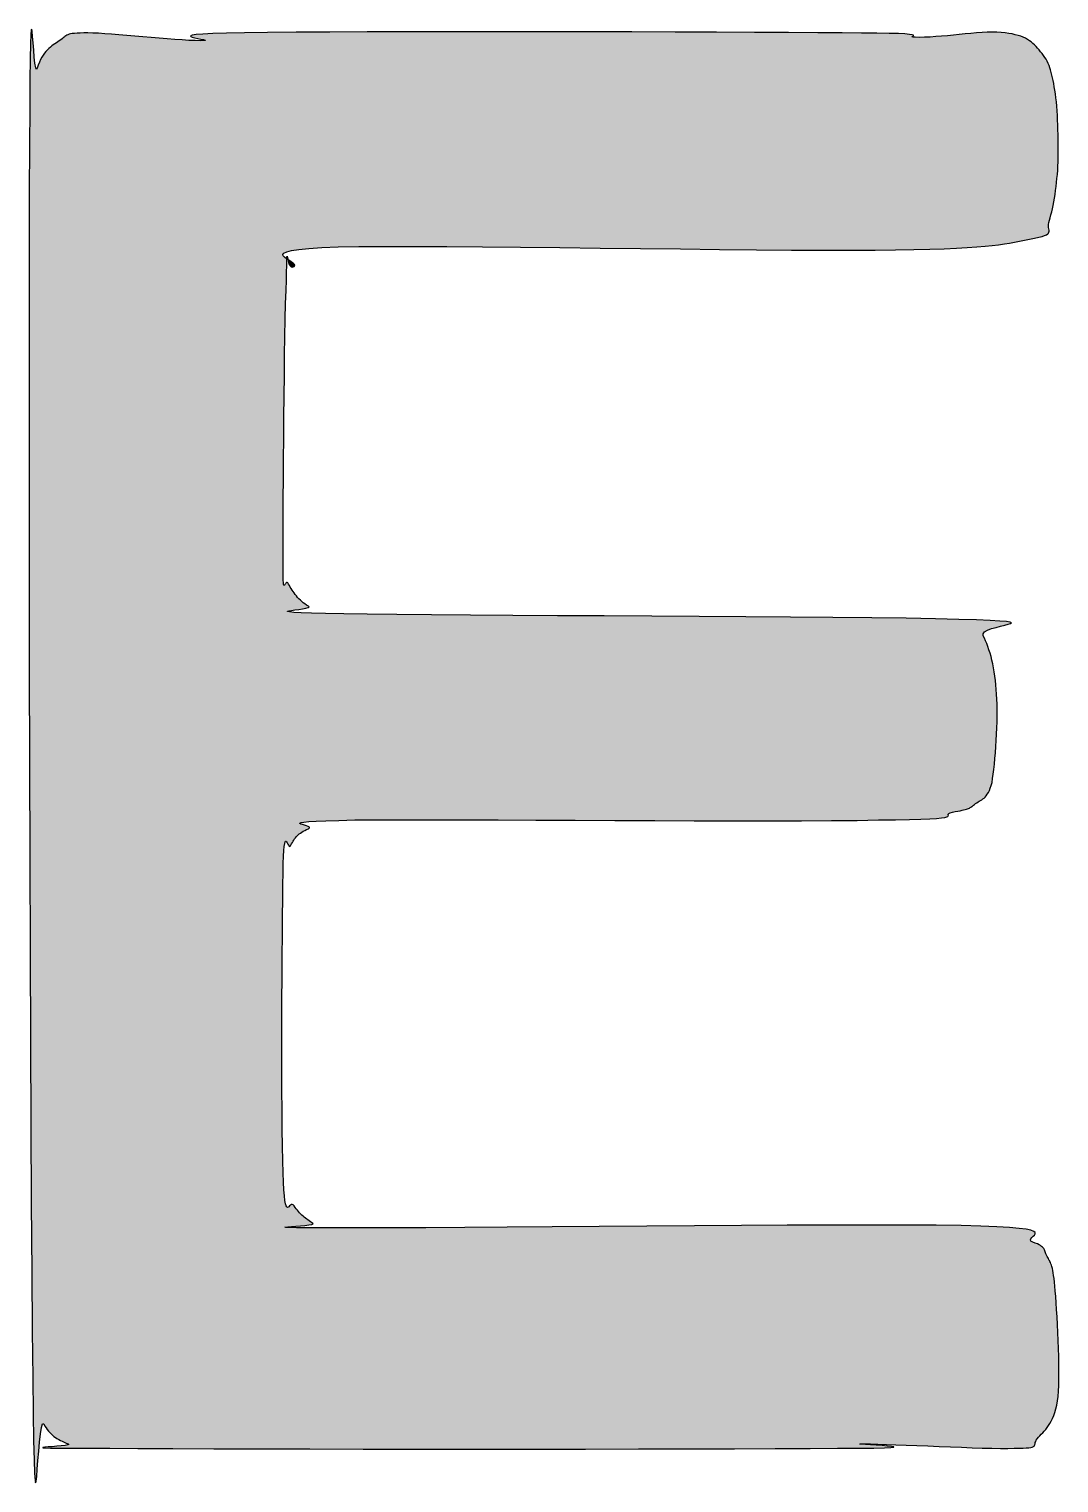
# Model space of a CAD drawing. Header units: millimetres. Extents: x 0 to 841, y 0 to 594.
# Drawn here: x 717.017 to 718.892, y 51.776 to 54.423 of the extents above; entities that cross this region are included whole.
import ezdxf

# ---------------------------------------------------------------- set-up
doc = ezdxf.new("R2010")
doc.units = ezdxf.units.MM
doc.layers.add('291-E-TEXTOS', color=7, linetype='Continuous')
doc.layers.add('291-G-ROTULO', color=7, linetype='Continuous')

msp = doc.modelspace()

# ---------------------------------------------------------------- hatches: boundary and pattern name
at = {"layer": '291-G-ROTULO', "true_color": 0xec5a2f}
for points in [[(717.0608, 54.3947), (717.0581, 54.3927), (717.0554, 54.3905), (717.0527, 54.3881), (717.0501, 54.3855), (717.0474, 54.3826), (717.0449, 54.3794), (717.0424, 54.3759), (717.04, 54.3721), (717.0377, 54.3678), (717.0355, 54.3631), (717.0334, 54.3578), (717.0315, 54.3521), (717.03, 54.3496), (717.0287, 54.3531), (717.0274, 54.3613), (717.0262, 54.3725), (717.0251, 54.3853), (717.024, 54.3983), (717.0231, 54.41), (717.0222, 54.4188), (717.0214, 54.4234), (717.0206, 54.4222), (717.02, 54.4138), (717.0194, 54.3967), (717.0188, 54.3694), (717.0183, 54.3304), (717.0178, 54.2783), (717.0174, 54.2116), (717.0171, 54.1251), (717.0169, 54.017), (717.0167, 53.8902), (717.0167, 53.748), (717.0167, 53.5933), (717.0169, 53.4294), (717.0171, 53.2594), (717.0174, 53.0864), (717.0179, 52.9134), (717.0184, 52.7437), (717.019, 52.5802), (717.0197, 52.4263), (717.0205, 52.2849), (717.0214, 52.1591), (717.0224, 52.0522), (717.0235, 51.9672), (717.0242, 51.9026), (717.025, 51.8531), (717.0258, 51.8172), (717.0266, 51.7934), (717.0275, 51.78), (717.0284, 51.7755), (717.0294, 51.7785), (717.0305, 51.7873), (717.0317, 51.8004), (717.0329, 51.8162), (717.0343, 51.8333), (717.0359, 51.85), (717.0376, 51.8649), (717.0394, 51.8764), (717.0414, 51.8829), (717.0435, 51.8829), (717.0455, 51.8792), (717.0475, 51.8759), (717.0496, 51.8728), (717.0518, 51.8699), (717.0542, 51.8672), (717.0566, 51.8647), (717.0592, 51.8624), (717.0619, 51.8603), (717.0646, 51.8583), (717.0675, 51.8564), (717.0706, 51.8546), (717.0737, 51.8529), (717.077, 51.8513), (717.0804, 51.8498), (717.084, 51.8482), (717.0877, 51.8467), (717.0893, 51.8457), (717.0871, 51.8447), (717.0821, 51.8438), (717.0751, 51.8429), (717.067, 51.8422), (717.0587, 51.8415), (717.0512, 51.841), (717.0453, 51.8405), (717.0419, 51.84), (717.0419, 51.8397), (717.0463, 51.8394), (717.0558, 51.8391), (717.0714, 51.8389), (717.0941, 51.8388), (717.1246, 51.8387), (717.164, 51.8387), (717.2147, 51.8384), (717.2783, 51.838), (717.3529, 51.8378), (717.4368, 51.8376), (717.528, 51.8374), (717.6247, 51.8373), (717.725, 51.8372), (717.8272, 51.8372), (717.9294, 51.8372), (718.0297, 51.8373), (718.1262, 51.8374), (718.2173, 51.8376), (718.3009, 51.8378), (718.3753, 51.838), (718.4386, 51.8384), (718.4889, 51.8387), (718.5266, 51.8388), (718.5546, 51.839), (718.5739, 51.8394), (718.5857, 51.84), (718.591, 51.8406), (718.591, 51.8412), (718.5867, 51.842), (718.5793, 51.8427), (718.5698, 51.8435), (718.5593, 51.8442), (718.5489, 51.8449), (718.5397, 51.8455), (718.5329, 51.846), (718.5294, 51.8464), (718.5305, 51.8466), (718.5371, 51.8467), (718.5485, 51.8466), (718.5622, 51.8463), (718.5778, 51.8458), (718.595, 51.8452), (718.6135, 51.8445), (718.633, 51.8437), (718.6532, 51.8428), (718.6736, 51.842), (718.6941, 51.8411), (718.7142, 51.8404), (718.7337, 51.8397), (718.7522, 51.8391), (718.7695, 51.8387), (718.7851, 51.8385), (718.7987, 51.8385), (718.8101, 51.8387), (718.8191, 51.8388), (718.8264, 51.8389), (718.8324, 51.8392), (718.8371, 51.8396), (718.8407, 51.8401), (718.8433, 51.8408), (718.8452, 51.8417), (718.8465, 51.8427), (718.8474, 51.8439), (718.8479, 51.8454), (718.8483, 51.847), (718.8488, 51.8489), (718.8495, 51.851), (718.8505, 51.8533), (718.8521, 51.8559), (718.8543, 51.8588), (718.857, 51.8614), (718.8596, 51.8641), (718.8623, 51.8669), (718.865, 51.8698), (718.8677, 51.8729), (718.8703, 51.8763), (718.8729, 51.8799), (718.8754, 51.8839), (718.8778, 51.8882), (718.8801, 51.893), (718.8822, 51.8982), (718.8842, 51.9039), (718.8861, 51.9103), (718.8877, 51.9172), (718.8892, 51.9248), (718.8904, 51.9331), (718.8911, 51.9425), (718.8915, 51.9532), (718.8917, 51.9651), (718.8918, 51.978), (718.8916, 51.9916), (718.8914, 52.0058), (718.8909, 52.0203), (718.8904, 52.0349), (718.8898, 52.0496), (718.8891, 52.0639), (718.8884, 52.0779), (718.8876, 52.0911), (718.8868, 52.1036), (718.886, 52.115), (718.8852, 52.1251), (718.8844, 52.1338), (718.8837, 52.1412), (718.8829, 52.1477), (718.8821, 52.1534), (718.8814, 52.1584), (718.8806, 52.1626), (718.8798, 52.1663), (718.879, 52.1695), (718.8781, 52.1722), (718.8773, 52.1746), (718.8764, 52.1767), (718.8755, 52.1786), (718.8745, 52.1804), (718.8735, 52.1821), (718.8725, 52.184), (718.8715, 52.1859), (718.8704, 52.188), (718.869, 52.1905), (718.868, 52.1928), (718.8672, 52.1948), (718.8666, 52.1966), (718.866, 52.1983), (718.8655, 52.1998), (718.8648, 52.2012), (718.8641, 52.2026), (718.8631, 52.2039), (718.8619, 52.2051), (718.8603, 52.2064), (718.8582, 52.2078), (718.8557, 52.2092), (718.8525, 52.2107), (718.8488, 52.2123), (718.8443, 52.2141), (718.8408, 52.2161), (718.8398, 52.2181), (718.8406, 52.2203), (718.8425, 52.2225), (718.8449, 52.2247), (718.8471, 52.227), (718.8484, 52.2292), (718.8483, 52.2314), (718.846, 52.2335), (718.8408, 52.2356), (718.8322, 52.2375), (718.8194, 52.2392), (718.8019, 52.2408), (718.7788, 52.2422), (718.7497, 52.2433), (718.7138, 52.2442), (718.6685, 52.2448), (718.6126, 52.2451), (718.5477, 52.2452), (718.4753, 52.245), (718.3969, 52.2447), (718.3141, 52.2442), (718.2284, 52.2436), (718.1414, 52.243), (718.0545, 52.2423), (717.9693, 52.2417), (717.8873, 52.2411), (717.8101, 52.2405), (717.7392, 52.2402), (717.6761, 52.24), (717.6224, 52.24), (717.5795, 52.2402), (717.5468, 52.2402), (717.5216, 52.2403), (717.5034, 52.2404), (717.4913, 52.2406), (717.4845, 52.2409), (717.4822, 52.2412), (717.4836, 52.2415), (717.4879, 52.242), (717.4944, 52.2425), (717.5023, 52.243), (717.5107, 52.2437), (717.5188, 52.2444), (717.526, 52.2453), (717.5313, 52.2462), (717.534, 52.2472), (717.5334, 52.2482), (717.5311, 52.2497), (717.5289, 52.2513), (717.5266, 52.2528), (717.5244, 52.2544), (717.5221, 52.256), (717.5199, 52.2577), (717.5177, 52.2594), (717.5155, 52.2613), (717.5134, 52.2632), (717.5113, 52.2653), (717.5092, 52.2674), (717.5071, 52.2697), (717.5051, 52.2721), (717.5031, 52.2747), (717.5011, 52.2774), (717.4992, 52.2804), (717.4974, 52.2822), (717.4957, 52.2828), (717.494, 52.2824), (717.4924, 52.2813), (717.4909, 52.2799), (717.4895, 52.2786), (717.4882, 52.2776), (717.4869, 52.2773), (717.4858, 52.2781), (717.4846, 52.2802), (717.4836, 52.2841), (717.4826, 52.29), (717.4816, 52.2982), (717.4808, 52.3092), (717.4799, 52.3232), (717.4792, 52.3406), (717.4785, 52.3622), (717.4779, 52.3887), (717.4775, 52.4196), (717.4772, 52.4541), (717.477, 52.4915), (717.4769, 52.531), (717.4768, 52.5719), (717.4769, 52.6136), (717.477, 52.6553), (717.4772, 52.6962), (717.4775, 52.7357), (717.4778, 52.7731), (717.4781, 52.8076), (717.4784, 52.8385), (717.4788, 52.865), (717.4792, 52.8866), (717.4796, 52.9036), (717.4801, 52.917), (717.4807, 52.9273), (717.4814, 52.9348), (717.4821, 52.9399), (717.4829, 52.9429), (717.4838, 52.9442), (717.4847, 52.9441), (717.4856, 52.943), (717.4867, 52.9412), (717.4877, 52.9392), (717.4888, 52.9372), (717.4899, 52.9356), (717.491, 52.9347), (717.4921, 52.935), (717.4932, 52.9368), (717.4947, 52.9394), (717.4961, 52.9418), (717.4974, 52.9441), (717.4988, 52.9463), (717.5002, 52.9484), (717.5016, 52.9504), (717.5031, 52.9523), (717.5048, 52.9541), (717.5065, 52.9559), (717.5085, 52.9576), (717.5106, 52.9592), (717.513, 52.9608), (717.5156, 52.9624), (717.5185, 52.9639), (717.5218, 52.9654), (717.5253, 52.9669), (717.5274, 52.9684), (717.5271, 52.9698), (717.525, 52.971), (717.5219, 52.9723), (717.5181, 52.9734), (717.5144, 52.9745), (717.5114, 52.9755), (717.5095, 52.9765), (717.5095, 52.9774), (717.5119, 52.9783), (717.5172, 52.9791), (717.5262, 52.9799), (717.5393, 52.9807), (717.5572, 52.9815), (717.5804, 52.9822), (717.6096, 52.983), (717.6468, 52.9833), (717.6928, 52.9834), (717.7463, 52.9834), (717.8061, 52.9833), (717.8709, 52.9831), (717.9396, 52.9828), (718.0108, 52.9825), (718.0834, 52.9822), (718.1561, 52.982), (718.2276, 52.9817), (718.2968, 52.9816), (718.3623, 52.9816), (718.4229, 52.9817), (718.4774, 52.9819), (718.5246, 52.9823), (718.5632, 52.983), (718.5942, 52.9834), (718.6197, 52.9839), (718.6403, 52.9845), (718.6565, 52.9852), (718.6688, 52.9859), (718.6778, 52.9867), (718.6839, 52.9876), (718.6877, 52.9885), (718.6897, 52.9895), (718.6904, 52.9905), (718.6905, 52.9915), (718.6902, 52.9926), (718.6903, 52.9937), (718.6913, 52.9948), (718.6936, 52.9959), (718.6977, 52.997), (718.703, 52.9981), (718.7077, 52.999), (718.7117, 52.9999), (718.7153, 53.0006), (718.7183, 53.0013), (718.721, 53.002), (718.7233, 53.0027), (718.7253, 53.0033), (718.7271, 53.004), (718.7287, 53.0047), (718.7302, 53.0055), (718.7316, 53.0063), (718.733, 53.0073), (718.7345, 53.0084), (718.7361, 53.0097), (718.7379, 53.0111), (718.7401, 53.0128), (718.7424, 53.0144), (718.7446, 53.0158), (718.7468, 53.0171), (718.749, 53.0184), (718.7512, 53.0197), (718.7533, 53.0212), (718.7554, 53.0229), (718.7575, 53.0248), (718.7595, 53.0271), (718.7614, 53.0297), (718.7633, 53.0328), (718.7651, 53.0365), (718.7668, 53.0407), (718.7684, 53.0456), (718.77, 53.0512), (718.7711, 53.0582), (718.7722, 53.0661), (718.7733, 53.0749), (718.7743, 53.0845), (718.7753, 53.0947), (718.7762, 53.1054), (718.777, 53.1165), (718.7778, 53.1278), (718.7784, 53.1392), (718.7788, 53.1506), (718.7791, 53.1619), (718.7793, 53.1729), (718.7793, 53.1835), (718.7791, 53.1937), (718.7787, 53.2031), (718.778, 53.2118), (718.7775, 53.2204), (718.7769, 53.2288), (718.7761, 53.2369), (718.7751, 53.2448), (718.774, 53.2525), (718.7727, 53.26), (718.7713, 53.2672), (718.7697, 53.2741), (718.7681, 53.2807), (718.7663, 53.287), (718.7644, 53.2931), (718.7625, 53.2988), (718.7604, 53.3042), (718.7583, 53.3092), (718.7562, 53.3139), (718.7539, 53.3182), (718.7536, 53.3221), (718.7565, 53.3256), (718.7619, 53.3287), (718.769, 53.3314), (718.7772, 53.3338), (718.7855, 53.3359), (718.7932, 53.3377), (718.7996, 53.3393), (718.8039, 53.3407), (718.8052, 53.342), (718.803, 53.3431), (718.7963, 53.3442), (718.7844, 53.3452), (718.7665, 53.3462), (718.7419, 53.3473), (718.7098, 53.3483), (718.6673, 53.3494), (718.6138, 53.3503), (718.5509, 53.3512), (718.4802, 53.3519), (718.4033, 53.3525), (718.3216, 53.3531), (718.2368, 53.3536), (718.1504, 53.3541), (718.064, 53.3546), (717.9791, 53.355), (717.8973, 53.3555), (717.8202, 53.356), (717.7493, 53.3565), (717.6862, 53.357), (717.6324, 53.3577), (717.5896, 53.3584), (717.5566, 53.3591), (717.531, 53.3598), (717.512, 53.3605), (717.4988, 53.3611), (717.4907, 53.3618), (717.487, 53.3625), (717.4869, 53.3632), (717.4897, 53.3639), (717.4946, 53.3647), (717.5008, 53.3655), (717.5077, 53.3664), (717.5145, 53.3674), (717.5204, 53.3685), (717.5246, 53.3697), (717.5265, 53.371), (717.5253, 53.3724), (717.522, 53.3744), (717.5189, 53.3765), (717.516, 53.3787), (717.5132, 53.381), (717.5106, 53.3834), (717.5081, 53.3858), (717.5057, 53.3884), (717.5035, 53.391), (717.5014, 53.3937), (717.4994, 53.3964), (717.4975, 53.3991), (717.4957, 53.4018), (717.494, 53.4045), (717.4923, 53.4072), (717.4907, 53.4099), (717.4892, 53.4126), (717.4878, 53.4148), (717.4865, 53.4157), (717.4853, 53.4155), (717.4842, 53.4145), (717.4833, 53.4132), (717.4825, 53.4118), (717.4818, 53.4107), (717.4812, 53.4101), (717.4807, 53.4104), (717.4802, 53.4119), (717.4799, 53.415), (717.4796, 53.4199), (717.4794, 53.427), (717.4793, 53.4367), (717.4792, 53.4492), (717.4792, 53.4648), (717.4792, 53.4843), (717.4793, 53.5087), (717.4794, 53.5371), (717.4795, 53.5689), (717.4797, 53.6034), (717.48, 53.64), (717.4803, 53.6779), (717.4807, 53.7165), (717.4811, 53.755), (717.4815, 53.7929), (717.482, 53.8293), (717.4825, 53.8637), (717.4831, 53.8953), (717.4838, 53.9234), (717.4845, 53.9475), (717.4852, 53.9667), (717.4855, 53.981), (717.4857, 53.9921), (717.4859, 54.0001), (717.4859, 54.0045), (717.4851, 54.005), (717.4815, 54.0077), (717.4792, 54.0103), (717.4787, 54.0129), (717.4807, 54.0154), (717.4859, 54.0179), (717.4947, 54.0201), (717.5079, 54.0222), (717.526, 54.024), (717.5497, 54.0256), (717.5795, 54.0269), (717.6173, 54.0275), (717.6637, 54.0277), (717.7175, 54.0276), (717.7775, 54.0273), (717.8425, 54.0269), (717.9115, 54.0262), (717.9831, 54.0254), (718.0563, 54.0246), (718.1299, 54.0238), (718.2027, 54.0229), (718.2735, 54.0222), (718.3412, 54.0215), (718.4046, 54.021), (718.4625, 54.0207), (718.5137, 54.0206), (718.5572, 54.0209), (718.5945, 54.0213), (718.6276, 54.0219), (718.6569, 54.0226), (718.6827, 54.0234), (718.7053, 54.0244), (718.725, 54.0254), (718.7422, 54.0266), (718.7572, 54.0279), (718.7703, 54.0292), (718.782, 54.0307), (718.7924, 54.0322), (718.8019, 54.0338), (718.811, 54.0355), (718.8198, 54.0373), (718.8288, 54.0391), (718.8382, 54.0409), (718.8475, 54.0427), (718.855, 54.0444), (718.861, 54.0459), (718.8656, 54.0474), (718.869, 54.0488), (718.8714, 54.0503), (718.8729, 54.0518), (718.8736, 54.0535), (718.8738, 54.0552), (718.8737, 54.0572), (718.8734, 54.0594), (718.873, 54.0618), (718.8727, 54.0646), (718.8727, 54.0677), (718.8732, 54.0711), (718.8744, 54.0751), (718.8759, 54.0798), (718.8773, 54.0849), (718.8787, 54.0904), (718.88, 54.0962), (718.8813, 54.1023), (718.8825, 54.1087), (718.8836, 54.1154), (718.8847, 54.1222), (718.8857, 54.1293), (718.8866, 54.1365), (718.8874, 54.1438), (718.8882, 54.1513), (718.8889, 54.1588), (718.8895, 54.1663), (718.89, 54.1739), (718.8904, 54.1815), (718.8904, 54.1892), (718.8904, 54.1972), (718.8904, 54.2055), (718.8903, 54.214), (718.8903, 54.2226), (718.8901, 54.2314), (718.8899, 54.2402), (718.8897, 54.249), (718.8894, 54.2577), (718.889, 54.2662), (718.8885, 54.2746), (718.8879, 54.2828), (718.8872, 54.2907), (718.8864, 54.2982), (718.8855, 54.3053), (718.8844, 54.3119), (718.8833, 54.3182), (718.8822, 54.324), (718.8811, 54.3296), (718.8801, 54.3348), (718.8789, 54.3397), (718.8777, 54.3444), (718.8765, 54.3489), (718.8751, 54.3531), (718.8737, 54.3571), (718.872, 54.361), (718.8703, 54.3648), (718.8683, 54.3684), (718.8662, 54.3719), (718.8638, 54.3754), (718.8612, 54.3788), (718.8583, 54.3822), (718.8557, 54.3855), (718.853, 54.3887), (718.8503, 54.3917), (718.8474, 54.3946), (718.8445, 54.3973), (718.8413, 54.3999), (718.838, 54.4023), (718.8345, 54.4045), (718.8307, 54.4066), (718.8266, 54.4085), (718.8222, 54.4103), (718.8174, 54.4118), (718.8122, 54.4132), (718.8066, 54.4145), (718.8006, 54.4155), (718.7941, 54.4163), (718.7869, 54.4172), (718.779, 54.4177), (718.7705, 54.4178), (718.7614, 54.4176), (718.7519, 54.4171), (718.7419, 54.4164), (718.7316, 54.4156), (718.7211, 54.4146), (718.7103, 54.4135), (718.6996, 54.4124), (718.6888, 54.4114), (718.678, 54.4104), (718.6675, 54.4096), (718.6571, 54.4089), (718.6471, 54.4085), (718.6375, 54.4083), (718.6302, 54.4084), (718.6261, 54.4086), (718.6243, 54.409), (718.6243, 54.4096), (718.6252, 54.4102), (718.6264, 54.4108), (718.6271, 54.4116), (718.6267, 54.4123), (718.6244, 54.4131), (718.6196, 54.4138), (718.6115, 54.4145), (718.5994, 54.4151), (718.5826, 54.4156), (718.5604, 54.416), (718.5321, 54.4162), (718.497, 54.4163), (718.4531, 54.4167), (718.3994, 54.4171), (718.3372, 54.4174), (718.268, 54.4177), (718.1931, 54.418), (718.1141, 54.4183), (718.0323, 54.4185), (717.9492, 54.4186), (717.8662, 54.4187), (717.7848, 54.4186), (717.7063, 54.4185), (717.6323, 54.4183), (717.5641, 54.418), (717.5032, 54.4176), (717.451, 54.417), (717.4089, 54.4163), (717.3764, 54.4158), (717.3515, 54.4152), (717.3333, 54.4143), (717.321, 54.4133), (717.3137, 54.4122), (717.3106, 54.411), (717.3109, 54.4098), (717.3138, 54.4086), (717.3184, 54.4073), (717.3238, 54.4062), (717.3294, 54.4051), (717.3341, 54.4042), (717.3372, 54.4034), (717.3379, 54.4028), (717.3353, 54.4024), (717.3286, 54.4023), (717.3188, 54.4024), (717.3077, 54.4029), (717.2954, 54.4036), (717.2822, 54.4045), (717.2682, 54.4055), (717.2538, 54.4067), (717.2389, 54.408), (717.224, 54.4093), (717.2091, 54.4106), (717.1944, 54.4119), (717.1803, 54.4131), (717.1668, 54.4141), (717.1543, 54.415), (717.1428, 54.4157), (717.1326, 54.4162), (717.1238, 54.4163), (717.1161, 54.4163), (717.1096, 54.4161), (717.104, 54.4159), (717.0993, 54.4156), (717.0954, 54.4151), (717.0921, 54.4145), (717.0895, 54.4139), (717.0872, 54.4131), (717.0853, 54.4122), (717.0836, 54.4111), (717.082, 54.41), (717.0804, 54.4087), (717.0786, 54.4073), (717.0767, 54.4058), (717.0744, 54.4041), (717.0716, 54.4023), (717.069, 54.4004), (717.0663, 54.3986), (717.0636, 54.3967)], [(717.4921, 53.9922), (717.4941, 53.9904), (717.4965, 53.9898), (717.4992, 53.9907), (717.5008, 53.9927), (717.5001, 53.9949), (717.4975, 53.9973), (717.4937, 53.9998), (717.4894, 54.0024), (717.4878, 54.0033), (717.4883, 54.0015), (717.4893, 53.9981), (717.4905, 53.9949)]]:
    msp.add_hatch(color=7, dxfattribs=at).paths.add_polyline_path(points)

# ---------------------------------------------------------------- linework, layer by layer
at = {"layer": '291-E-TEXTOS'}
msp.add_lwpolyline([(717.0716, 54.4023), (717.069, 54.4004), (717.0663, 54.3986), (717.0636, 54.3967), (717.0608, 54.3947), (717.0581, 54.3927), (717.0554, 54.3905), (717.0527, 54.3881), (717.0501, 54.3855), (717.0474, 54.3826), (717.0449, 54.3794), (717.0424, 54.3759), (717.04, 54.3721), (717.0377, 54.3678), (717.0355, 54.3631), (717.0334, 54.3578), (717.0315, 54.3521), (717.03, 54.3496), (717.0287, 54.3531), (717.0274, 54.3613), (717.0262, 54.3725), (717.0251, 54.3853), (717.024, 54.3983), (717.0231, 54.41), (717.0222, 54.4188), (717.0214, 54.4234), (717.0206, 54.4222), (717.02, 54.4138), (717.0194, 54.3967), (717.0188, 54.3694), (717.0183, 54.3304), (717.0178, 54.2783), (717.0174, 54.2116), (717.0171, 54.1251), (717.0169, 54.017), (717.0167, 53.8902), (717.0167, 53.748), (717.0167, 53.5933), (717.0169, 53.4294), (717.0171, 53.2594), (717.0174, 53.0864), (717.0179, 52.9134), (717.0184, 52.7437), (717.019, 52.5802), (717.0197, 52.4263), (717.0205, 52.2849), (717.0214, 52.1591), (717.0224, 52.0522), (717.0235, 51.9672), (717.0242, 51.9026), (717.025, 51.8531), (717.0258, 51.8172), (717.0266, 51.7934), (717.0275, 51.78), (717.0284, 51.7755), (717.0294, 51.7785), (717.0305, 51.7873), (717.0317, 51.8004), (717.0329, 51.8162), (717.0343, 51.8333), (717.0359, 51.85), (717.0376, 51.8649), (717.0394, 51.8764), (717.0414, 51.8829), (717.0435, 51.8829), (717.0455, 51.8792), (717.0475, 51.8759), (717.0496, 51.8728), (717.0518, 51.8699), (717.0542, 51.8672), (717.0566, 51.8647), (717.0592, 51.8624), (717.0619, 51.8603), (717.0646, 51.8583), (717.0675, 51.8564), (717.0706, 51.8546), (717.0737, 51.8529), (717.077, 51.8513), (717.0804, 51.8498), (717.084, 51.8482), (717.0877, 51.8467), (717.0893, 51.8457), (717.0871, 51.8447), (717.0821, 51.8438), (717.0751, 51.8429), (717.067, 51.8422), (717.0587, 51.8415), (717.0512, 51.841), (717.0453, 51.8405), (717.0419, 51.84), (717.0419, 51.8397), (717.0463, 51.8394), (717.0558, 51.8391), (717.0714, 51.8389), (717.0941, 51.8388), (717.1246, 51.8387), (717.164, 51.8387), (717.2147, 51.8384), (717.2783, 51.838), (717.3529, 51.8378), (717.4368, 51.8376), (717.528, 51.8374), (717.6247, 51.8373), (717.725, 51.8372), (717.8272, 51.8372), (717.9294, 51.8372), (718.0297, 51.8373), (718.1262, 51.8374), (718.2173, 51.8376), (718.3009, 51.8378), (718.3753, 51.838), (718.4386, 51.8384), (718.4889, 51.8387), (718.5266, 51.8388), (718.5546, 51.839), (718.5739, 51.8394), (718.5857, 51.84), (718.591, 51.8406), (718.591, 51.8412), (718.5867, 51.842), (718.5793, 51.8427), (718.5698, 51.8435), (718.5593, 51.8442), (718.5489, 51.8449), (718.5397, 51.8455), (718.5329, 51.846), (718.5294, 51.8464), (718.5305, 51.8466), (718.5371, 51.8467), (718.5485, 51.8466), (718.5622, 51.8463), (718.5778, 51.8458), (718.595, 51.8452), (718.6135, 51.8445), (718.633, 51.8437), (718.6532, 51.8428), (718.6736, 51.842), (718.6941, 51.8411), (718.7142, 51.8404), (718.7337, 51.8397), (718.7522, 51.8391), (718.7695, 51.8387), (718.7851, 51.8385), (718.7987, 51.8385), (718.8101, 51.8387), (718.8191, 51.8388), (718.8264, 51.8389), (718.8324, 51.8392), (718.8371, 51.8396), (718.8407, 51.8401), (718.8433, 51.8408), (718.8452, 51.8417), (718.8465, 51.8427), (718.8474, 51.8439), (718.8479, 51.8454), (718.8483, 51.847), (718.8488, 51.8489), (718.8495, 51.851), (718.8505, 51.8533), (718.8521, 51.8559), (718.8543, 51.8588), (718.857, 51.8614), (718.8596, 51.8641), (718.8623, 51.8669), (718.865, 51.8698), (718.8677, 51.8729), (718.8703, 51.8763), (718.8729, 51.8799), (718.8754, 51.8839), (718.8778, 51.8882), (718.8801, 51.893), (718.8822, 51.8982), (718.8842, 51.9039), (718.8861, 51.9103), (718.8877, 51.9172), (718.8892, 51.9248), (718.8904, 51.9331), (718.8911, 51.9425), (718.8915, 51.9532), (718.8917, 51.9651), (718.8918, 51.978), (718.8916, 51.9916), (718.8914, 52.0058), (718.8909, 52.0203), (718.8904, 52.0349), (718.8898, 52.0496), (718.8891, 52.0639), (718.8884, 52.0779), (718.8876, 52.0911), (718.8868, 52.1036), (718.886, 52.115), (718.8852, 52.1251), (718.8844, 52.1338), (718.8837, 52.1412), (718.8829, 52.1477), (718.8821, 52.1534), (718.8814, 52.1584), (718.8806, 52.1626), (718.8798, 52.1663), (718.879, 52.1695), (718.8781, 52.1722), (718.8773, 52.1746), (718.8764, 52.1767), (718.8755, 52.1786), (718.8745, 52.1804), (718.8735, 52.1821), (718.8725, 52.184), (718.8715, 52.1859), (718.8704, 52.188), (718.869, 52.1905), (718.868, 52.1928), (718.8672, 52.1948), (718.8666, 52.1966), (718.866, 52.1983), (718.8655, 52.1998), (718.8648, 52.2012), (718.8641, 52.2026), (718.8631, 52.2039), (718.8619, 52.2051), (718.8603, 52.2064), (718.8582, 52.2078), (718.8557, 52.2092), (718.8525, 52.2107), (718.8488, 52.2123), (718.8443, 52.2141), (718.8408, 52.2161), (718.8398, 52.2181), (718.8406, 52.2203), (718.8425, 52.2225), (718.8449, 52.2247), (718.8471, 52.227), (718.8484, 52.2292), (718.8483, 52.2314), (718.846, 52.2335), (718.8408, 52.2356), (718.8322, 52.2375), (718.8194, 52.2392), (718.8019, 52.2408), (718.7788, 52.2422), (718.7497, 52.2433), (718.7138, 52.2442), (718.6685, 52.2448), (718.6126, 52.2451), (718.5477, 52.2452), (718.4753, 52.245), (718.3969, 52.2447), (718.3141, 52.2442), (718.2284, 52.2436), (718.1414, 52.243), (718.0545, 52.2423), (717.9693, 52.2417), (717.8873, 52.2411), (717.8101, 52.2405), (717.7392, 52.2402), (717.6761, 52.24), (717.6224, 52.24), (717.5795, 52.2402), (717.5468, 52.2402), (717.5216, 52.2403), (717.5034, 52.2404), (717.4913, 52.2406), (717.4845, 52.2409), (717.4822, 52.2412), (717.4836, 52.2415), (717.4879, 52.242), (717.4944, 52.2425), (717.5023, 52.243), (717.5107, 52.2437), (717.5188, 52.2444), (717.526, 52.2453), (717.5313, 52.2462), (717.534, 52.2472), (717.5334, 52.2482), (717.5311, 52.2497), (717.5289, 52.2513), (717.5266, 52.2528), (717.5244, 52.2544), (717.5221, 52.256), (717.5199, 52.2577), (717.5177, 52.2594), (717.5155, 52.2613), (717.5134, 52.2632), (717.5113, 52.2653), (717.5092, 52.2674), (717.5071, 52.2697), (717.5051, 52.2721), (717.5031, 52.2747), (717.5011, 52.2774), (717.4992, 52.2804), (717.4974, 52.2822), (717.4957, 52.2828), (717.494, 52.2824), (717.4924, 52.2813), (717.4909, 52.2799), (717.4895, 52.2786), (717.4882, 52.2776), (717.4869, 52.2773), (717.4858, 52.2781), (717.4846, 52.2802), (717.4836, 52.2841), (717.4826, 52.29), (717.4816, 52.2982), (717.4808, 52.3092), (717.4799, 52.3232), (717.4792, 52.3406), (717.4785, 52.3622), (717.4779, 52.3887), (717.4775, 52.4196), (717.4772, 52.4541), (717.477, 52.4915), (717.4769, 52.531), (717.4768, 52.5719), (717.4769, 52.6136), (717.477, 52.6553), (717.4772, 52.6962), (717.4775, 52.7357), (717.4778, 52.7731), (717.4781, 52.8076), (717.4784, 52.8385), (717.4788, 52.865), (717.4792, 52.8866), (717.4796, 52.9036), (717.4801, 52.917), (717.4807, 52.9273), (717.4814, 52.9348), (717.4821, 52.9399), (717.4829, 52.9429), (717.4838, 52.9442), (717.4847, 52.9441), (717.4856, 52.943), (717.4867, 52.9412), (717.4877, 52.9392), (717.4888, 52.9372), (717.4899, 52.9356), (717.491, 52.9347), (717.4921, 52.935), (717.4932, 52.9368), (717.4947, 52.9394), (717.4961, 52.9418), (717.4974, 52.9441), (717.4988, 52.9463), (717.5002, 52.9484), (717.5016, 52.9504), (717.5031, 52.9523), (717.5048, 52.9541), (717.5065, 52.9559), (717.5085, 52.9576), (717.5106, 52.9592), (717.513, 52.9608), (717.5156, 52.9624), (717.5185, 52.9639), (717.5218, 52.9654), (717.5253, 52.9669), (717.5274, 52.9684), (717.5271, 52.9698), (717.525, 52.971), (717.5219, 52.9723), (717.5181, 52.9734), (717.5144, 52.9745), (717.5114, 52.9755), (717.5095, 52.9765), (717.5095, 52.9774), (717.5119, 52.9783), (717.5172, 52.9791), (717.5262, 52.9799), (717.5393, 52.9807), (717.5572, 52.9815), (717.5804, 52.9822), (717.6096, 52.983), (717.6468, 52.9833), (717.6928, 52.9834), (717.7463, 52.9834), (717.8061, 52.9833), (717.8709, 52.9831), (717.9396, 52.9828), (718.0108, 52.9825), (718.0834, 52.9822), (718.1561, 52.982), (718.2276, 52.9817), (718.2968, 52.9816), (718.3623, 52.9816), (718.4229, 52.9817), (718.4774, 52.9819), (718.5246, 52.9823), (718.5632, 52.983), (718.5942, 52.9834), (718.6197, 52.9839), (718.6403, 52.9845), (718.6565, 52.9852), (718.6688, 52.9859), (718.6778, 52.9867), (718.6839, 52.9876), (718.6877, 52.9885), (718.6897, 52.9895), (718.6904, 52.9905), (718.6905, 52.9915), (718.6902, 52.9926), (718.6903, 52.9937), (718.6913, 52.9948), (718.6936, 52.9959), (718.6977, 52.997), (718.703, 52.9981), (718.7077, 52.999), (718.7117, 52.9999), (718.7153, 53.0006), (718.7183, 53.0013), (718.721, 53.002), (718.7233, 53.0027), (718.7253, 53.0033), (718.7271, 53.004), (718.7287, 53.0047), (718.7302, 53.0055), (718.7316, 53.0063), (718.733, 53.0073), (718.7345, 53.0084), (718.7361, 53.0097), (718.7379, 53.0111), (718.7401, 53.0128), (718.7424, 53.0144), (718.7446, 53.0158), (718.7468, 53.0171), (718.749, 53.0184), (718.7512, 53.0197), (718.7533, 53.0212), (718.7554, 53.0229), (718.7575, 53.0248), (718.7595, 53.0271), (718.7614, 53.0297), (718.7633, 53.0328), (718.7651, 53.0365), (718.7668, 53.0407), (718.7684, 53.0456), (718.77, 53.0512), (718.7711, 53.0582), (718.7722, 53.0661), (718.7733, 53.0749), (718.7743, 53.0845), (718.7753, 53.0947), (718.7762, 53.1054), (718.777, 53.1165), (718.7778, 53.1278), (718.7784, 53.1392), (718.7788, 53.1506), (718.7791, 53.1619), (718.7793, 53.1729), (718.7793, 53.1835), (718.7791, 53.1937), (718.7787, 53.2031), (718.778, 53.2118), (718.7775, 53.2204), (718.7769, 53.2288), (718.7761, 53.2369), (718.7751, 53.2448), (718.774, 53.2525), (718.7727, 53.26), (718.7713, 53.2672), (718.7697, 53.2741), (718.7681, 53.2807), (718.7663, 53.287), (718.7644, 53.2931), (718.7625, 53.2988), (718.7604, 53.3042), (718.7583, 53.3092), (718.7562, 53.3139), (718.7539, 53.3182), (718.7536, 53.3221), (718.7565, 53.3256), (718.7619, 53.3287), (718.769, 53.3314), (718.7772, 53.3338), (718.7855, 53.3359), (718.7932, 53.3377), (718.7996, 53.3393), (718.8039, 53.3407), (718.8052, 53.342), (718.803, 53.3431), (718.7963, 53.3442), (718.7844, 53.3452), (718.7665, 53.3462), (718.7419, 53.3473), (718.7098, 53.3483), (718.6673, 53.3494), (718.6138, 53.3503), (718.5509, 53.3512), (718.4802, 53.3519), (718.4033, 53.3525), (718.3216, 53.3531), (718.2368, 53.3536), (718.1504, 53.3541), (718.064, 53.3546), (717.9791, 53.355), (717.8973, 53.3555), (717.8202, 53.356), (717.7493, 53.3565), (717.6862, 53.357), (717.6324, 53.3577), (717.5896, 53.3584), (717.5566, 53.3591), (717.531, 53.3598), (717.512, 53.3605), (717.4988, 53.3611), (717.4907, 53.3618), (717.487, 53.3625), (717.4869, 53.3632), (717.4897, 53.3639), (717.4946, 53.3647), (717.5008, 53.3655), (717.5077, 53.3664), (717.5145, 53.3674), (717.5204, 53.3685), (717.5246, 53.3697), (717.5265, 53.371), (717.5253, 53.3724), (717.522, 53.3744), (717.5189, 53.3765), (717.516, 53.3787), (717.5132, 53.381), (717.5106, 53.3834), (717.5081, 53.3858), (717.5057, 53.3884), (717.5035, 53.391), (717.5014, 53.3937), (717.4994, 53.3964), (717.4975, 53.3991), (717.4957, 53.4018), (717.494, 53.4045), (717.4923, 53.4072), (717.4907, 53.4099), (717.4892, 53.4126), (717.4878, 53.4148), (717.4865, 53.4157), (717.4853, 53.4155), (717.4842, 53.4145), (717.4833, 53.4132), (717.4825, 53.4118), (717.4818, 53.4107), (717.4812, 53.4101), (717.4807, 53.4104), (717.4802, 53.4119), (717.4799, 53.415), (717.4796, 53.4199), (717.4794, 53.427), (717.4793, 53.4367), (717.4792, 53.4492), (717.4792, 53.4648), (717.4792, 53.4843), (717.4793, 53.5087), (717.4794, 53.5371), (717.4795, 53.5689), (717.4797, 53.6034), (717.48, 53.64), (717.4803, 53.6779), (717.4807, 53.7165), (717.4811, 53.755), (717.4815, 53.7929), (717.482, 53.8293), (717.4825, 53.8637), (717.4831, 53.8953), (717.4838, 53.9234), (717.4845, 53.9475), (717.4852, 53.9667), (717.4855, 53.981), (717.4857, 53.9921), (717.4859, 54.0001), (717.486, 54.0054), (717.4861, 54.0085), (717.4863, 54.0096), (717.4865, 54.0091), (717.4869, 54.0073), (717.4875, 54.0047), (717.4883, 54.0015), (717.4893, 53.9981), (717.4905, 53.9949), (717.4921, 53.9922), (717.4941, 53.9904), (717.4965, 53.9898), (717.4992, 53.9907), (717.5008, 53.9927), (717.5001, 53.9949), (717.4975, 53.9973), (717.4937, 53.9998), (717.4894, 54.0024), (717.4851, 54.005), (717.4815, 54.0077), (717.4792, 54.0103), (717.4787, 54.0129), (717.4807, 54.0154), (717.4859, 54.0179), (717.4947, 54.0201), (717.5079, 54.0222), (717.526, 54.024), (717.5497, 54.0256), (717.5795, 54.0269), (717.6173, 54.0275), (717.6637, 54.0277), (717.7175, 54.0276), (717.7775, 54.0273), (717.8425, 54.0269), (717.9115, 54.0262), (717.9831, 54.0254), (718.0563, 54.0246), (718.1299, 54.0238), (718.2027, 54.0229), (718.2735, 54.0222), (718.3412, 54.0215), (718.4046, 54.021), (718.4625, 54.0207), (718.5137, 54.0206), (718.5572, 54.0209), (718.5945, 54.0213), (718.6276, 54.0219), (718.6569, 54.0226), (718.6827, 54.0234), (718.7053, 54.0244), (718.725, 54.0254), (718.7422, 54.0266), (718.7572, 54.0279), (718.7703, 54.0292), (718.782, 54.0307), (718.7924, 54.0322), (718.8019, 54.0338), (718.811, 54.0355), (718.8198, 54.0373), (718.8288, 54.0391), (718.8382, 54.0409), (718.8475, 54.0427), (718.855, 54.0444), (718.861, 54.0459), (718.8656, 54.0474), (718.869, 54.0488), (718.8714, 54.0503), (718.8729, 54.0518), (718.8736, 54.0535), (718.8738, 54.0552), (718.8737, 54.0572), (718.8734, 54.0594), (718.873, 54.0618), (718.8727, 54.0646), (718.8727, 54.0677), (718.8732, 54.0711), (718.8744, 54.0751), (718.8759, 54.0798), (718.8773, 54.0849), (718.8787, 54.0904), (718.88, 54.0962), (718.8813, 54.1023), (718.8825, 54.1087), (718.8836, 54.1154), (718.8847, 54.1222), (718.8857, 54.1293), (718.8866, 54.1365), (718.8874, 54.1438), (718.8882, 54.1513), (718.8889, 54.1588), (718.8895, 54.1663), (718.89, 54.1739), (718.8904, 54.1815), (718.8904, 54.1892), (718.8904, 54.1972), (718.8904, 54.2055), (718.8903, 54.214), (718.8903, 54.2226), (718.8901, 54.2314), (718.8899, 54.2402), (718.8897, 54.249), (718.8894, 54.2577), (718.889, 54.2662), (718.8885, 54.2746), (718.8879, 54.2828), (718.8872, 54.2907), (718.8864, 54.2982), (718.8855, 54.3053), (718.8844, 54.3119), (718.8833, 54.3182), (718.8822, 54.324), (718.8811, 54.3296), (718.8801, 54.3348), (718.8789, 54.3397), (718.8777, 54.3444), (718.8765, 54.3489), (718.8751, 54.3531), (718.8737, 54.3571), (718.872, 54.361), (718.8703, 54.3648), (718.8683, 54.3684), (718.8662, 54.3719), (718.8638, 54.3754), (718.8612, 54.3788), (718.8583, 54.3822), (718.8557, 54.3855), (718.853, 54.3887), (718.8503, 54.3917), (718.8474, 54.3946), (718.8445, 54.3973), (718.8413, 54.3999), (718.838, 54.4023), (718.8345, 54.4045), (718.8307, 54.4066), (718.8266, 54.4085), (718.8222, 54.4103), (718.8174, 54.4118), (718.8122, 54.4132), (718.8066, 54.4145), (718.8006, 54.4155), (718.7941, 54.4163), (718.7869, 54.4172), (718.779, 54.4177), (718.7705, 54.4178), (718.7614, 54.4176), (718.7519, 54.4171), (718.7419, 54.4164), (718.7316, 54.4156), (718.7211, 54.4146), (718.7103, 54.4135), (718.6996, 54.4124), (718.6888, 54.4114), (718.678, 54.4104), (718.6675, 54.4096), (718.6571, 54.4089), (718.6471, 54.4085), (718.6375, 54.4083), (718.6302, 54.4084), (718.6261, 54.4086), (718.6243, 54.409), (718.6243, 54.4096), (718.6252, 54.4102), (718.6264, 54.4108), (718.6271, 54.4116), (718.6267, 54.4123), (718.6244, 54.4131), (718.6196, 54.4138), (718.6115, 54.4145), (718.5994, 54.4151), (718.5826, 54.4156), (718.5604, 54.416), (718.5321, 54.4162), (718.497, 54.4163), (718.4531, 54.4167), (718.3994, 54.4171), (718.3372, 54.4174), (718.268, 54.4177), (718.1931, 54.418), (718.1141, 54.4183), (718.0323, 54.4185), (717.9492, 54.4186), (717.8662, 54.4187), (717.7848, 54.4186), (717.7063, 54.4185), (717.6323, 54.4183), (717.5641, 54.418), (717.5032, 54.4176), (717.451, 54.417), (717.4089, 54.4163), (717.3764, 54.4158), (717.3515, 54.4152), (717.3333, 54.4143), (717.321, 54.4133), (717.3137, 54.4122), (717.3106, 54.411), (717.3109, 54.4098), (717.3138, 54.4086), (717.3184, 54.4073), (717.3238, 54.4062), (717.3294, 54.4051), (717.3341, 54.4042), (717.3372, 54.4034), (717.3379, 54.4028), (717.3353, 54.4024), (717.3286, 54.4023), (717.3188, 54.4024), (717.3077, 54.4029), (717.2954, 54.4036), (717.2822, 54.4045), (717.2682, 54.4055), (717.2538, 54.4067), (717.2389, 54.408), (717.224, 54.4093), (717.2091, 54.4106), (717.1944, 54.4119), (717.1803, 54.4131), (717.1668, 54.4141), (717.1543, 54.415), (717.1428, 54.4157), (717.1326, 54.4162), (717.1238, 54.4163), (717.1161, 54.4163), (717.1096, 54.4161), (717.104, 54.4159), (717.0993, 54.4156), (717.0954, 54.4151), (717.0921, 54.4145), (717.0895, 54.4139), (717.0872, 54.4131), (717.0853, 54.4122), (717.0836, 54.4111), (717.082, 54.41), (717.0804, 54.4087), (717.0786, 54.4073), (717.0767, 54.4058), (717.0744, 54.4041)], close=True, dxfattribs=at)

doc.saveas('drawing.dxf')
